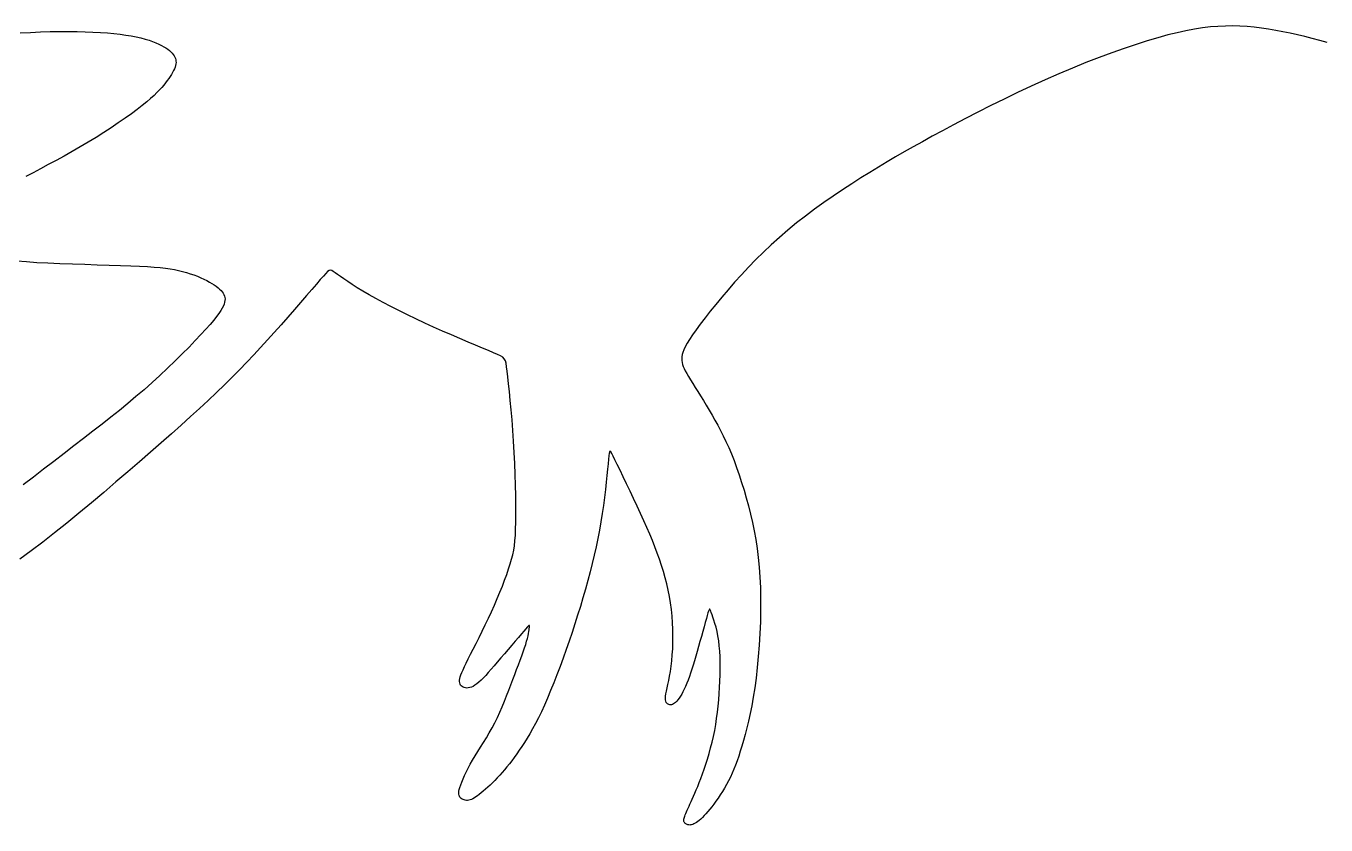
# Model space of a CAD drawing. Header units: millimetres. Extents: x 128 to 332, y 6 to 254.
# Drawn here: x 228.83 to 267.99, y 99.58 to 123.64 of the extents above; entities that cross this region are included whole.
import ezdxf

# ---------------------------------------------------------------- set-up
doc = ezdxf.new("R2010")
doc.units = ezdxf.units.MM
doc.layers.add('TBLK25', color=1, linetype='Continuous')

msp = doc.modelspace()

# ---------------------------------------------------------------- linework, layer by layer
at = {"layer": 'TBLK25'}
for points in [[(268.024, 123.148), (267.799, 123.21), (267.575, 123.269), (267.352, 123.325), (267.13, 123.377), (266.91, 123.426), (266.691, 123.47), (266.474, 123.511), (266.258, 123.547), (266.044, 123.578), (265.829, 123.604), (265.615, 123.624), (265.398, 123.637), (265.18, 123.643), (264.959, 123.641), (264.734, 123.632), (264.505, 123.613), (264.269, 123.586), (264.025, 123.548), (263.77, 123.5), (263.503, 123.442), (263.221, 123.372), (262.922, 123.289), (262.604, 123.195), (262.266, 123.087), (261.91, 122.967), (261.538, 122.836), (261.152, 122.693), (260.755, 122.539), (260.35, 122.376), (259.939, 122.204), (259.525, 122.023), (259.11, 121.835), (258.697, 121.641), (258.29, 121.444), (257.89, 121.246), (257.502, 121.049), (257.129, 120.856), (256.773, 120.668), (256.437, 120.489), (256.124, 120.32), (255.83, 120.158), (255.552, 120.003), (255.285, 119.851), (255.025, 119.701), (254.769, 119.549), (254.512, 119.394), (254.251, 119.234), (253.982, 119.066), (253.706, 118.891), (253.426, 118.709), (253.144, 118.52), (252.862, 118.326), (252.582, 118.125), (252.306, 117.919), (252.037, 117.709), (251.776, 117.494), (251.524, 117.276), (251.28, 117.054), (251.044, 116.83), (250.816, 116.605), (250.596, 116.378), (250.383, 116.151), (250.177, 115.924), (249.978, 115.698), (249.788, 115.475), (249.608, 115.258), (249.439, 115.049), (249.284, 114.85), (249.142, 114.664), (249.017, 114.492), (248.909, 114.338), (248.82, 114.203), (248.748, 114.085), (248.691, 113.982), (248.648, 113.892), (248.618, 113.813), (248.598, 113.743), (248.587, 113.68), (248.583, 113.62), (248.585, 113.564), (248.593, 113.507), (248.607, 113.45), (248.627, 113.389), (248.655, 113.324), (248.69, 113.253), (248.734, 113.174), (248.785, 113.085), (248.845, 112.986), (248.913, 112.876), (248.986, 112.757), (249.065, 112.631), (249.148, 112.498), (249.234, 112.36), (249.321, 112.217), (249.408, 112.072), (249.495, 111.924), (249.581, 111.774), (249.666, 111.62), (249.75, 111.461), (249.834, 111.295), (249.916, 111.123), (249.998, 110.942), (250.078, 110.752), (250.158, 110.551), (250.236, 110.341), (250.313, 110.123), (250.387, 109.897), (250.459, 109.665), (250.528, 109.427), (250.593, 109.185), (250.655, 108.938), (250.712, 108.689), (250.764, 108.436), (250.811, 108.176), (250.853, 107.909), (250.888, 107.632), (250.917, 107.343), (250.938, 107.042), (250.953, 106.726), (250.959, 106.394), (250.958, 106.05), (250.951, 105.699), (250.936, 105.346), (250.916, 104.995), (250.89, 104.651), (250.858, 104.318), (250.822, 104.001), (250.782, 103.705), (250.738, 103.428), (250.691, 103.17), (250.642, 102.93), (250.592, 102.706), (250.541, 102.498), (250.491, 102.304), (250.441, 102.123), (250.393, 101.955), (250.346, 101.797), (250.299, 101.65), (250.253, 101.511), (250.205, 101.379), (250.156, 101.254), (250.104, 101.133), (250.05, 101.017), (249.993, 100.903), (249.933, 100.792), (249.87, 100.685), (249.806, 100.581), (249.741, 100.481), (249.676, 100.385), (249.612, 100.294), (249.548, 100.208), (249.486, 100.127), (249.426, 100.051), (249.368, 99.981), (249.312, 99.916), (249.258, 99.857), (249.207, 99.804), (249.157, 99.756), (249.111, 99.715), (249.067, 99.68), (249.025, 99.65), (248.986, 99.626), (248.949, 99.607), (248.914, 99.593), (248.882, 99.583), (248.851, 99.577), (248.822, 99.575), (248.795, 99.577), (248.77, 99.582), (248.747, 99.589), (248.726, 99.599), (248.707, 99.61), (248.69, 99.623), (248.676, 99.636), (248.664, 99.65), (248.655, 99.664), (248.649, 99.678), (248.645, 99.694), (248.643, 99.711), (248.645, 99.731), (248.649, 99.753), (248.655, 99.779), (248.664, 99.808), (248.676, 99.841), (248.69, 99.88), (248.707, 99.922), (248.727, 99.969), (248.749, 100.022), (248.774, 100.079), (248.802, 100.141), (248.832, 100.208), (248.864, 100.28), (248.9, 100.358), (248.937, 100.443), (248.977, 100.534), (249.019, 100.633), (249.063, 100.74), (249.109, 100.855), (249.157, 100.979), (249.207, 101.113), (249.257, 101.255), (249.308, 101.406), (249.358, 101.563), (249.407, 101.726), (249.454, 101.895), (249.498, 102.068), (249.539, 102.244), (249.575, 102.423), (249.607, 102.604), (249.635, 102.788), (249.66, 102.973), (249.681, 103.159), (249.698, 103.346), (249.713, 103.534), (249.725, 103.722), (249.734, 103.91), (249.74, 104.097), (249.743, 104.282), (249.742, 104.463), (249.738, 104.639), (249.729, 104.809), (249.715, 104.972), (249.697, 105.126), (249.673, 105.271), (249.646, 105.406), (249.616, 105.53), (249.585, 105.644), (249.554, 105.745), (249.524, 105.834), (249.497, 105.91), (249.474, 105.972), (249.455, 106.021), (249.44, 106.055), (249.428, 106.073), (249.417, 106.074), (249.405, 106.057), (249.391, 106.021), (249.374, 105.965), (249.353, 105.889), (249.325, 105.791), (249.293, 105.676), (249.256, 105.545), (249.217, 105.404), (249.175, 105.255), (249.132, 105.103), (249.088, 104.95), (249.046, 104.801), (249.005, 104.658), (248.965, 104.522), (248.926, 104.392), (248.889, 104.27), (248.851, 104.154), (248.814, 104.044), (248.777, 103.94), (248.739, 103.843), (248.7, 103.752), (248.661, 103.667), (248.621, 103.589), (248.582, 103.518), (248.543, 103.453), (248.505, 103.396), (248.467, 103.346), (248.432, 103.304), (248.398, 103.269), (248.365, 103.242), (248.334, 103.222), (248.305, 103.207), (248.277, 103.199), (248.25, 103.195), (248.224, 103.197), (248.199, 103.202), (248.175, 103.211), (248.153, 103.224), (248.133, 103.243), (248.117, 103.268), (248.104, 103.301), (248.096, 103.342), (248.093, 103.392), (248.097, 103.453), (248.107, 103.525), (248.123, 103.608), (248.143, 103.703), (248.167, 103.809), (248.192, 103.928), (248.217, 104.058), (248.242, 104.2), (248.264, 104.355), (248.283, 104.521), (248.299, 104.697), (248.31, 104.882), (248.317, 105.074), (248.319, 105.27), (248.315, 105.47), (248.307, 105.67), (248.292, 105.87), (248.272, 106.068), (248.245, 106.263), (248.213, 106.456), (248.176, 106.647), (248.133, 106.836), (248.086, 107.023), (248.033, 107.21), (247.976, 107.395), (247.914, 107.58), (247.848, 107.765), (247.777, 107.951), (247.702, 108.141), (247.62, 108.335), (247.534, 108.535), (247.442, 108.742), (247.343, 108.957), (247.24, 109.181), (247.133, 109.409), (247.025, 109.636), (246.919, 109.857), (246.818, 110.066), (246.725, 110.259), (246.642, 110.431), (246.571, 110.575), (246.516, 110.688), (246.474, 110.769), (246.443, 110.818), (246.421, 110.835), (246.406, 110.821), (246.395, 110.776), (246.386, 110.7), (246.376, 110.593), (246.364, 110.457), (246.35, 110.293), (246.332, 110.107), (246.311, 109.901), (246.286, 109.679), (246.258, 109.445), (246.226, 109.204), (246.19, 108.957), (246.149, 108.709), (246.105, 108.46), (246.056, 108.21), (246.003, 107.959), (245.946, 107.706), (245.885, 107.452), (245.821, 107.197), (245.753, 106.939), (245.681, 106.681), (245.607, 106.42), (245.529, 106.159), (245.448, 105.898), (245.365, 105.637), (245.279, 105.376), (245.191, 105.115), (245.102, 104.857), (245.01, 104.6), (244.917, 104.346), (244.824, 104.098), (244.73, 103.856), (244.635, 103.622), (244.542, 103.399), (244.449, 103.187), (244.357, 102.988), (244.268, 102.803), (244.18, 102.632), (244.093, 102.474), (244.009, 102.326), (243.926, 102.189), (243.845, 102.061), (243.765, 101.94), (243.688, 101.826), (243.612, 101.717), (243.537, 101.612), (243.464, 101.513), (243.391, 101.418), (243.319, 101.326), (243.247, 101.238), (243.175, 101.154), (243.102, 101.072), (243.028, 100.994), (242.954, 100.918), (242.881, 100.845), (242.809, 100.776), (242.738, 100.711), (242.67, 100.65), (242.605, 100.594), (242.544, 100.542), (242.486, 100.496), (242.433, 100.455), (242.383, 100.42), (242.337, 100.389), (242.292, 100.364), (242.251, 100.344), (242.21, 100.329), (242.171, 100.319), (242.134, 100.315), (242.097, 100.315), (242.062, 100.32), (242.028, 100.329), (241.997, 100.341), (241.969, 100.356), (241.943, 100.374), (241.92, 100.394), (241.901, 100.416), (241.886, 100.44), (241.875, 100.469), (241.869, 100.503), (241.868, 100.543), (241.873, 100.59), (241.884, 100.645), (241.902, 100.71), (241.926, 100.785), (241.957, 100.869), (241.995, 100.962), (242.04, 101.063), (242.091, 101.171), (242.149, 101.285), (242.213, 101.404), (242.283, 101.528), (242.359, 101.655), (242.44, 101.786), (242.524, 101.921), (242.611, 102.059), (242.698, 102.201), (242.785, 102.348), (242.871, 102.498), (242.953, 102.653), (243.031, 102.812), (243.105, 102.974), (243.176, 103.138), (243.244, 103.304), (243.309, 103.469), (243.371, 103.634), (243.433, 103.796), (243.492, 103.955), (243.551, 104.109), (243.608, 104.259), (243.663, 104.403), (243.716, 104.541), (243.764, 104.671), (243.809, 104.794), (243.849, 104.909), (243.883, 105.015), (243.912, 105.111), (243.935, 105.198), (243.953, 105.276), (243.967, 105.345), (243.977, 105.405), (243.985, 105.457), (243.991, 105.5), (243.995, 105.535), (243.997, 105.563), (243.997, 105.581), (243.992, 105.588), (243.981, 105.583), (243.96, 105.565), (243.929, 105.531), (243.886, 105.482), (243.827, 105.415), (243.753, 105.329), (243.666, 105.227), (243.568, 105.114), (243.462, 104.991), (243.352, 104.864), (243.241, 104.735), (243.132, 104.607), (243.027, 104.485), (242.93, 104.371), (242.84, 104.265), (242.756, 104.169), (242.678, 104.081), (242.606, 104.003), (242.538, 103.934), (242.474, 103.875), (242.413, 103.825), (242.355, 103.784), (242.3, 103.752), (242.248, 103.729), (242.198, 103.713), (242.152, 103.704), (242.109, 103.702), (242.069, 103.705), (242.032, 103.713), (241.999, 103.726), (241.97, 103.743), (241.944, 103.764), (241.924, 103.79), (241.908, 103.82), (241.897, 103.854), (241.892, 103.893), (241.892, 103.936), (241.899, 103.984), (241.912, 104.038), (241.932, 104.099), (241.96, 104.17), (241.995, 104.251), (242.039, 104.345), (242.091, 104.454), (242.153, 104.578), (242.224, 104.719), (242.302, 104.875), (242.388, 105.043), (242.477, 105.223), (242.57, 105.41), (242.664, 105.604), (242.758, 105.802), (242.851, 106), (242.939, 106.198), (243.024, 106.394), (243.104, 106.586), (243.18, 106.773), (243.249, 106.954), (243.312, 107.126), (243.369, 107.289), (243.418, 107.441), (243.459, 107.583), (243.494, 107.717), (243.522, 107.851), (243.544, 107.989), (243.56, 108.137), (243.572, 108.301), (243.58, 108.485), (243.585, 108.697), (243.588, 108.939), (243.587, 109.208), (243.584, 109.5), (243.577, 109.81), (243.568, 110.133), (243.555, 110.464), (243.539, 110.799), (243.52, 111.133), (243.498, 111.46), (243.473, 111.778), (243.446, 112.081), (243.419, 112.366), (243.392, 112.629), (243.367, 112.865), (243.344, 113.071), (243.325, 113.243), (243.309, 113.379), (243.292, 113.482), (243.271, 113.56), (243.239, 113.62), (243.192, 113.667), (243.126, 113.709), (243.035, 113.751), (242.916, 113.801), (242.763, 113.864), (242.581, 113.939), (242.374, 114.025), (242.146, 114.121), (241.901, 114.225), (241.644, 114.336), (241.379, 114.452), (241.111, 114.573), (240.843, 114.696), (240.578, 114.821), (240.319, 114.946), (240.066, 115.072), (239.822, 115.195), (239.59, 115.317), (239.371, 115.435), (239.167, 115.549), (238.98, 115.658), (238.811, 115.761), (238.658, 115.857), (238.523, 115.946), (238.404, 116.026), (238.301, 116.097), (238.214, 116.159), (238.144, 116.209), (238.088, 116.249), (238.043, 116.274), (238.002, 116.284), (237.962, 116.274), (237.917, 116.244), (237.861, 116.191), (237.79, 116.112), (237.697, 116.005), (237.58, 115.868), (237.44, 115.705), (237.281, 115.521), (237.105, 115.318), (236.917, 115.102), (236.72, 114.876), (236.517, 114.646), (236.311, 114.415), (236.106, 114.186), (235.899, 113.96), (235.691, 113.736), (235.48, 113.512), (235.264, 113.287), (235.041, 113.062), (234.811, 112.833), (234.572, 112.602), (234.322, 112.366), (234.062, 112.125), (233.79, 111.877), (233.507, 111.623), (233.211, 111.361), (232.903, 111.09), (232.581, 110.81), (232.246, 110.519), (231.898, 110.218), (231.539, 109.908), (231.172, 109.595), (230.801, 109.281), (230.428, 108.971), (230.058, 108.666), (229.692, 108.372), (229.335, 108.092), (228.987, 107.829), (228.648, 107.579)], [(228.656, 123.434), (228.968, 123.451), (229.27, 123.465), (229.562, 123.473), (229.843, 123.478), (230.112, 123.479), (230.37, 123.476), (230.616, 123.47), (230.85, 123.461), (231.072, 123.449), (231.282, 123.433), (231.48, 123.415), (231.666, 123.394), (231.841, 123.37), (232.003, 123.343), (232.153, 123.313), (232.292, 123.282), (232.42, 123.248), (232.538, 123.212), (232.645, 123.175), (232.743, 123.137), (232.832, 123.098), (232.912, 123.059), (232.984, 123.02), (233.048, 122.981), (233.105, 122.942), (233.155, 122.903), (233.199, 122.864), (233.236, 122.825), (233.268, 122.786), (233.294, 122.747), (233.316, 122.708), (233.332, 122.668), (233.344, 122.628), (233.35, 122.587), (233.351, 122.544), (233.347, 122.5), (233.338, 122.454), (233.323, 122.405), (233.303, 122.354), (233.278, 122.3), (233.248, 122.244), (233.213, 122.185), (233.174, 122.125), (233.131, 122.062), (233.084, 121.997), (233.034, 121.931), (232.98, 121.862), (232.92, 121.791), (232.853, 121.717), (232.777, 121.637), (232.689, 121.551), (232.587, 121.459), (232.469, 121.358), (232.333, 121.248), (232.178, 121.128), (232.005, 120.999), (231.816, 120.864), (231.613, 120.723), (231.398, 120.579), (231.174, 120.433), (230.943, 120.287), (230.706, 120.142), (230.466, 120), (230.224, 119.862), (229.982, 119.727), (229.741, 119.596), (229.503, 119.468), (229.27, 119.344), (229.043, 119.223), (228.824, 119.106)], [(228.56, 116.568), (228.843, 116.545), (229.154, 116.524), (229.493, 116.506), (229.854, 116.49), (230.229, 116.476), (230.607, 116.464), (230.98, 116.452), (231.34, 116.441), (231.678, 116.431), (231.986, 116.42), (232.255, 116.409), (232.49, 116.397), (232.695, 116.383), (232.874, 116.368), (233.032, 116.351), (233.174, 116.331), (233.304, 116.308), (233.428, 116.281), (233.548, 116.251), (233.666, 116.218), (233.78, 116.182), (233.89, 116.143), (233.996, 116.103), (234.096, 116.061), (234.191, 116.018), (234.279, 115.974), (234.36, 115.931), (234.434, 115.888), (234.502, 115.845), (234.563, 115.802), (234.617, 115.759), (234.665, 115.716), (234.706, 115.674), (234.742, 115.633), (234.772, 115.592), (234.795, 115.551), (234.812, 115.509), (234.823, 115.466), (234.827, 115.421), (234.825, 115.373), (234.816, 115.323), (234.8, 115.268), (234.777, 115.209), (234.744, 115.144), (234.701, 115.071), (234.644, 114.987), (234.573, 114.891), (234.485, 114.781), (234.378, 114.654), (234.25, 114.51), (234.1, 114.346), (233.93, 114.166), (233.742, 113.971), (233.539, 113.766), (233.324, 113.553), (233.098, 113.336), (232.866, 113.118), (232.628, 112.901), (232.388, 112.688), (232.145, 112.479), (231.898, 112.272), (231.645, 112.065), (231.387, 111.858), (231.122, 111.648), (230.849, 111.435), (230.567, 111.216), (230.276, 110.992), (229.977, 110.762), (229.672, 110.529), (229.364, 110.293), (229.054, 110.056), (228.744, 109.82)]]:
    msp.add_lwpolyline(points, dxfattribs=at)

doc.saveas('drawing.dxf')
